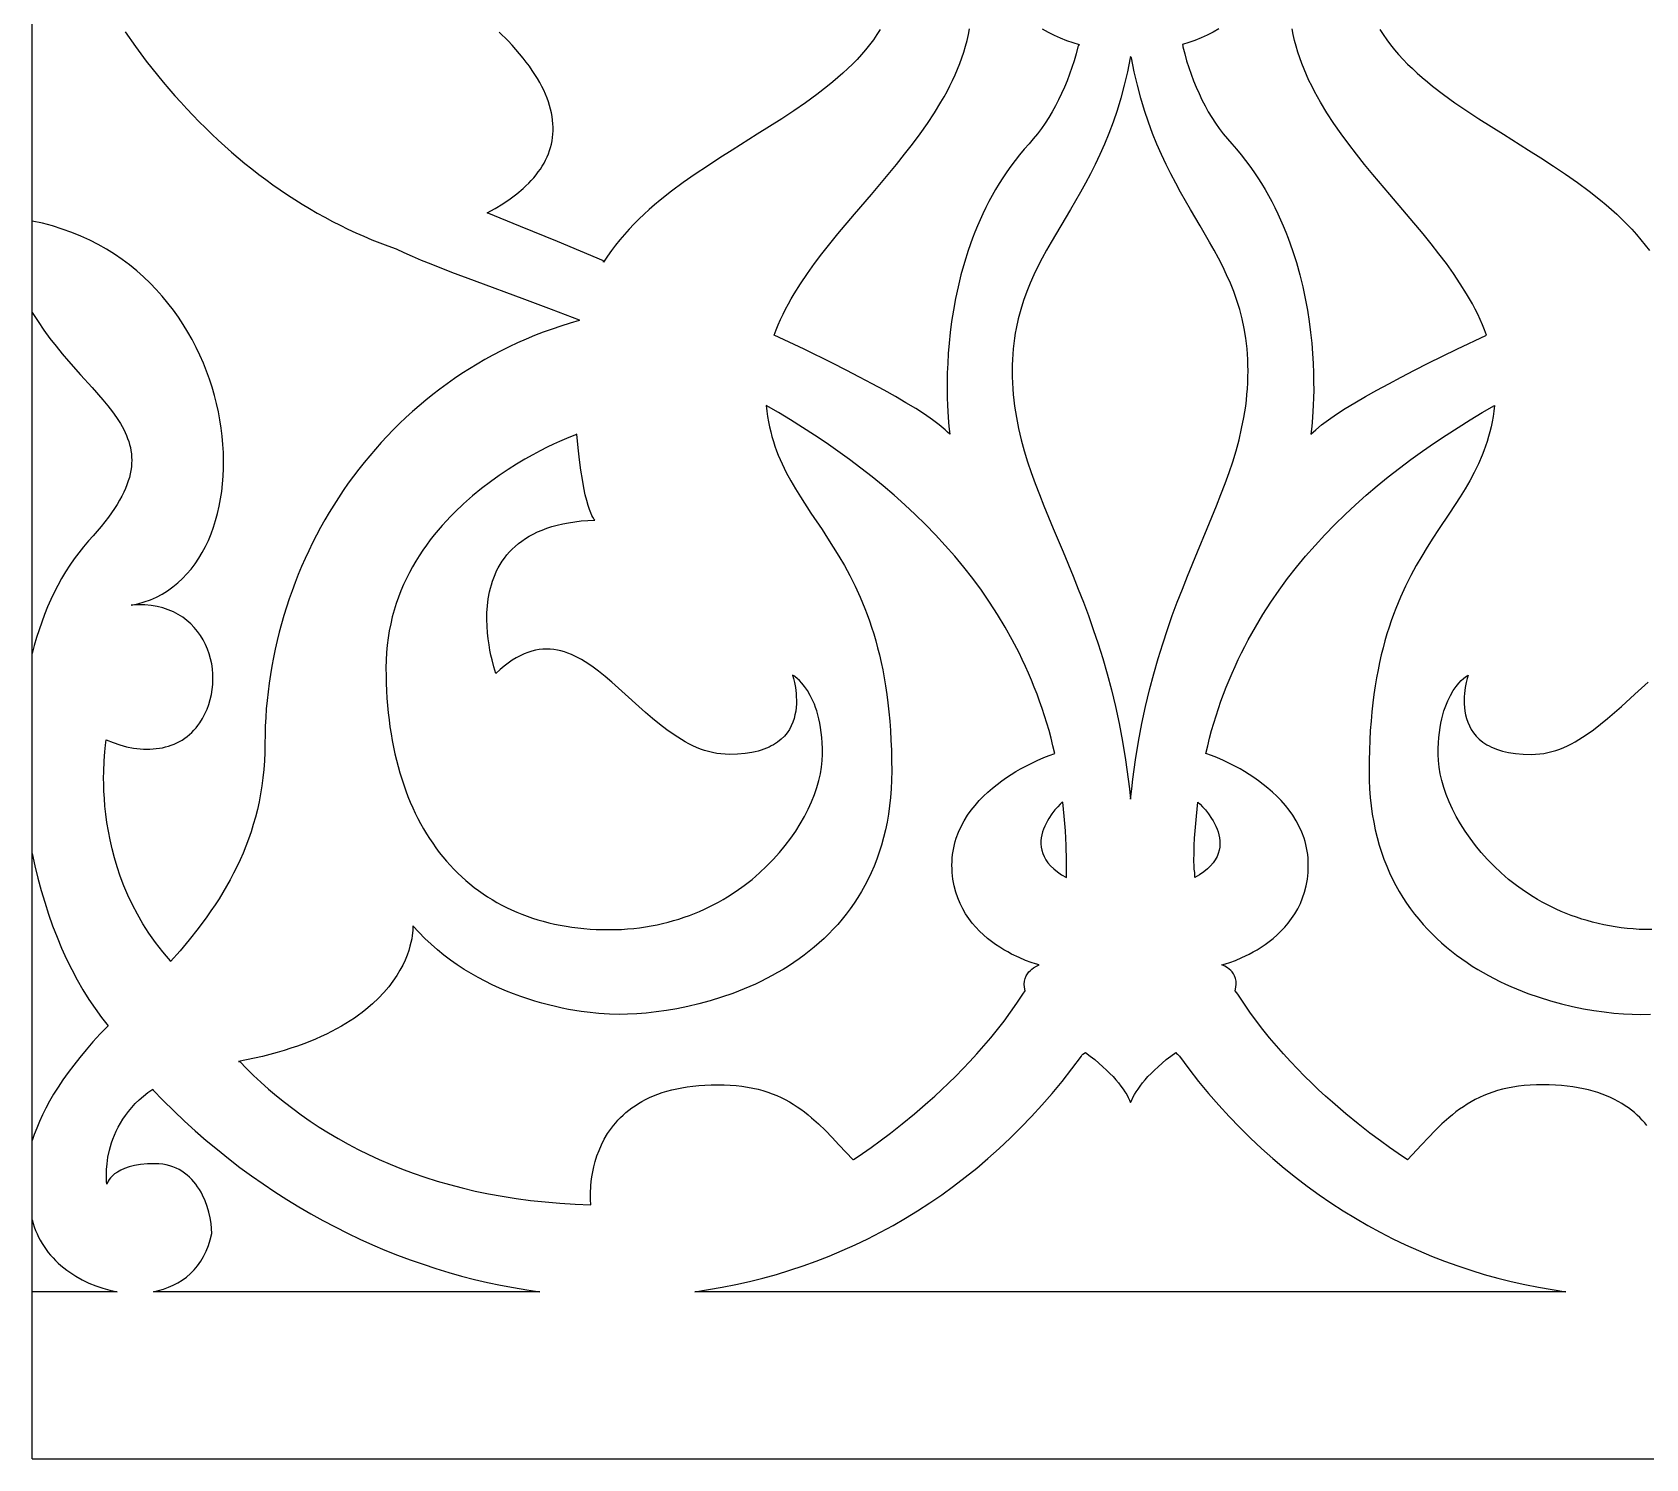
# Model space of a CAD drawing. Extents: x -54 to 62, y -44 to -4.
# Drawn here: x -54.48 to -27.95, y -44.19 to -20.75 of the extents above; entities that cross this region are included whole.
import ezdxf

# ---------------------------------------------------------------- set-up
doc = ezdxf.new("R2010")
doc.units = 0
doc.header["$MEASUREMENT"] = 0
doc.layers.get('0').update_dxf_attribs({"linetype": 'CONTINUOUS'})
doc.layers.add('LAYER_1', color=18, linetype='CONTINUOUS')

msp = doc.modelspace()

# ---------------------------------------------------------------- linework, layer by layer
msp.add_line((-54.476, -44.19), (-54.476, -4.203))
at = {"layer": 'LAYER_1'}
for points in [[(-52.95, -20.739), (-52.779, -20.981), (-52.602, -21.218), (-52.511, -21.334), (-52.419, -21.449), (-52.326, -21.563), (-52.23, -21.676), (-52.134, -21.787), (-52.036, -21.896), (-51.936, -22.004), (-51.835, -22.11), (-51.733, -22.215), (-51.629, -22.318), (-51.524, -22.42), (-51.418, -22.52), (-51.31, -22.618), (-51.201, -22.714), (-51.09, -22.808), (-50.979, -22.901), (-50.866, -22.991), (-50.751, -23.08), (-50.636, -23.167), (-50.519, -23.252), (-50.401, -23.334), (-50.282, -23.415), (-50.161, -23.494), (-50.04, -23.57), (-49.917, -23.644), (-49.793, -23.716), (-49.668, -23.786), (-49.542, -23.853), (-49.415, -23.918), (-49.286, -23.98), (-49.157, -24.041), (-49.026, -24.098), (-48.895, -24.154), (-48.762, -24.206), (-48.628, -24.256), (-48.494, -24.304), (-48.367, -24.364), (-48.229, -24.425), (-48.081, -24.488), (-47.924, -24.552), (-47.583, -24.686), (-47.21, -24.827), (-46.386, -25.132), (-45.943, -25.297), (-45.484, -25.471), (-45.484, -25.482), (-45.635, -25.526), (-45.784, -25.573), (-45.931, -25.623), (-46.076, -25.676), (-46.218, -25.731), (-46.359, -25.79), (-46.498, -25.851), (-46.635, -25.915), (-46.77, -25.982), (-46.903, -26.052), (-47.034, -26.124), (-47.163, -26.199), (-47.289, -26.276), (-47.414, -26.356), (-47.536, -26.438), (-47.656, -26.522), (-47.775, -26.609), (-47.891, -26.698), (-48.005, -26.789), (-48.116, -26.883), (-48.226, -26.978), (-48.333, -27.076), (-48.438, -27.176), (-48.541, -27.278), (-48.641, -27.381), (-48.74, -27.487), (-48.836, -27.595), (-48.929, -27.704), (-49.021, -27.815), (-49.11, -27.928), (-49.196, -28.042), (-49.281, -28.158), (-49.363, -28.276), (-49.442, -28.395), (-49.519, -28.515), (-49.594, -28.637), (-49.667, -28.761), (-49.737, -28.885), (-49.804, -29.011), (-49.869, -29.138), (-49.932, -29.267), (-49.992, -29.396), (-50.049, -29.527), (-50.104, -29.658), (-50.156, -29.791), (-50.206, -29.925), (-50.254, -30.059), (-50.298, -30.194), (-50.34, -30.331), (-50.38, -30.467), (-50.417, -30.605), (-50.451, -30.743), (-50.483, -30.882), (-50.512, -31.022), (-50.538, -31.162), (-50.561, -31.302), (-50.582, -31.443), (-50.6, -31.584), (-50.616, -31.726), (-50.628, -31.867), (-50.638, -32.009), (-50.645, -32.152), (-50.649, -32.294), (-50.651, -32.436), (-50.653, -32.581), (-50.659, -32.722), (-50.669, -32.861), (-50.683, -32.997), (-50.701, -33.131), (-50.722, -33.263), (-50.747, -33.392), (-50.775, -33.519), (-50.807, -33.644), (-50.842, -33.766), (-50.88, -33.887), (-50.921, -34.005), (-50.965, -34.121), (-51.011, -34.236), (-51.06, -34.348), (-51.112, -34.459), (-51.167, -34.567), (-51.223, -34.674), (-51.282, -34.78), (-51.343, -34.883), (-51.406, -34.985), (-51.471, -35.086), (-51.538, -35.185), (-51.606, -35.282), (-51.748, -35.473), (-51.895, -35.659), (-52.047, -35.84), (-52.202, -36.017), (-52.202, -36.006), (-52.268, -35.932), (-52.331, -35.857), (-52.392, -35.781), (-52.45, -35.705), (-52.505, -35.629), (-52.558, -35.552), (-52.609, -35.474), (-52.658, -35.397), (-52.748, -35.241), (-52.83, -35.085), (-52.904, -34.928), (-52.97, -34.772), (-53.029, -34.617), (-53.08, -34.464), (-53.126, -34.312), (-53.164, -34.163), (-53.198, -34.016), (-53.225, -33.873), (-53.248, -33.733), (-53.266, -33.597), (-53.281, -33.467), (-53.291, -33.341), (-53.298, -33.22), (-53.301, -33.106), (-53.303, -32.998), (-53.302, -32.898), (-53.295, -32.719), (-53.284, -32.573), (-53.272, -32.464), (-53.259, -32.373), (-53.148, -32.419), (-53.037, -32.457), (-52.925, -32.487), (-52.814, -32.509), (-52.759, -32.516), (-52.704, -32.522), (-52.65, -32.526), (-52.596, -32.527), (-52.543, -32.527), (-52.49, -32.524), (-52.438, -32.519), (-52.387, -32.512), (-52.336, -32.503), (-52.287, -32.492), (-52.238, -32.478), (-52.19, -32.462), (-52.144, -32.444), (-52.098, -32.424), (-52.054, -32.401), (-52.011, -32.377), (-51.97, -32.349), (-51.929, -32.32), (-51.891, -32.288), (-51.854, -32.254), (-51.818, -32.218), (-51.784, -32.179), (-51.752, -32.138), (-51.722, -32.094), (-51.677, -32.023), (-51.637, -31.949), (-51.602, -31.872), (-51.573, -31.793), (-51.549, -31.712), (-51.53, -31.63), (-51.516, -31.547), (-51.508, -31.463), (-51.505, -31.378), (-51.507, -31.294), (-51.514, -31.21), (-51.526, -31.127), (-51.544, -31.044), (-51.567, -30.963), (-51.595, -30.884), (-51.628, -30.807), (-51.666, -30.733), (-51.709, -30.661), (-51.758, -30.593), (-51.812, -30.528), (-51.87, -30.468), (-51.934, -30.411), (-52.003, -30.359), (-52.077, -30.312), (-52.156, -30.271), (-52.24, -30.235), (-52.33, -30.205), (-52.424, -30.182), (-52.523, -30.166), (-52.627, -30.157), (-52.737, -30.155), (-52.851, -30.161), (-52.741, -30.138), (-52.635, -30.107), (-52.533, -30.071), (-52.435, -30.027), (-52.341, -29.978), (-52.251, -29.923), (-52.165, -29.862), (-52.083, -29.796), (-52.006, -29.725), (-51.933, -29.648), (-51.863, -29.567), (-51.798, -29.481), (-51.737, -29.391), (-51.681, -29.297), (-51.628, -29.198), (-51.58, -29.096), (-51.536, -28.99), (-51.496, -28.881), (-51.461, -28.769), (-51.429, -28.653), (-51.402, -28.535), (-51.38, -28.415), (-51.361, -28.292), (-51.347, -28.167), (-51.337, -28.04), (-51.332, -27.912), (-51.331, -27.782), (-51.334, -27.651), (-51.342, -27.518), (-51.354, -27.385), (-51.37, -27.251), (-51.391, -27.117), (-51.417, -26.983), (-51.447, -26.848), (-51.481, -26.714), (-51.52, -26.58), (-51.563, -26.447), (-51.611, -26.315), (-51.663, -26.183), (-51.72, -26.053), (-51.781, -25.924), (-51.847, -25.797), (-51.918, -25.672), (-51.993, -25.549), (-52.072, -25.429), (-52.156, -25.31), (-52.245, -25.195), (-52.339, -25.082), (-52.437, -24.973), (-52.54, -24.867), (-52.647, -24.764), (-52.759, -24.665), (-52.876, -24.57), (-52.998, -24.479), (-53.124, -24.393), (-53.255, -24.311), (-53.391, -24.234), (-53.532, -24.163), (-53.677, -24.096), (-53.827, -24.035), (-53.982, -23.979), (-54.142, -23.929), (-54.306, -23.885), (-54.476, -23.848), (-54.476, -17.566)], [(-37.871, -20.691), (-37.776, -20.745), (-37.677, -20.795), (-37.576, -20.839), (-37.473, -20.878), (-37.369, -20.913), (-37.265, -20.944), (-37.278, -20.96), (-37.284, -20.973), (-37.287, -20.985), (-37.317, -21.1), (-37.35, -21.214), (-37.385, -21.326), (-37.423, -21.436), (-37.464, -21.544), (-37.508, -21.65), (-37.554, -21.754), (-37.603, -21.856), (-37.655, -21.955), (-37.709, -22.052), (-37.766, -22.147), (-37.825, -22.239), (-37.887, -22.328), (-37.952, -22.414), (-38.019, -22.497), (-38.089, -22.577), (-38.168, -22.667), (-38.244, -22.759), (-38.317, -22.851), (-38.387, -22.945), (-38.454, -23.04), (-38.518, -23.136), (-38.58, -23.233), (-38.638, -23.33), (-38.695, -23.429), (-38.748, -23.527), (-38.799, -23.627), (-38.848, -23.727), (-38.894, -23.827), (-38.937, -23.927), (-38.979, -24.028), (-39.018, -24.129), (-39.09, -24.33), (-39.153, -24.53), (-39.209, -24.73), (-39.257, -24.927), (-39.298, -25.121), (-39.333, -25.312), (-39.362, -25.498), (-39.386, -25.68), (-39.404, -25.856), (-39.418, -26.026), (-39.427, -26.189), (-39.434, -26.344), (-39.436, -26.491), (-39.437, -26.629), (-39.435, -26.756), (-39.431, -26.874), (-39.42, -27.074), (-39.407, -27.224), (-39.393, -27.351), (-39.429, -27.315), (-39.469, -27.277), (-39.565, -27.198), (-39.678, -27.114), (-39.808, -27.024), (-39.953, -26.931), (-40.113, -26.833), (-40.286, -26.732), (-40.472, -26.628), (-40.669, -26.521), (-40.877, -26.411), (-41.093, -26.3), (-41.318, -26.186), (-41.788, -25.956), (-42.278, -25.724), (-42.246, -25.637), (-42.211, -25.551), (-42.174, -25.465), (-42.134, -25.38), (-42.091, -25.295), (-42.046, -25.211), (-41.999, -25.127), (-41.95, -25.043), (-41.846, -24.877), (-41.734, -24.712), (-41.616, -24.548), (-41.493, -24.385), (-41.364, -24.222), (-41.232, -24.06), (-40.959, -23.735), (-40.681, -23.41), (-40.404, -23.083), (-40.268, -22.917), (-40.134, -22.751), (-40.004, -22.583), (-39.879, -22.414), (-39.759, -22.242), (-39.644, -22.069), (-39.537, -21.894), (-39.487, -21.805), (-39.438, -21.716), (-39.391, -21.626), (-39.347, -21.535), (-39.305, -21.444), (-39.266, -21.352), (-39.229, -21.259), (-39.194, -21.166), (-39.163, -21.071), (-39.134, -20.976), (-39.109, -20.88), (-39.086, -20.783), (-39.067, -20.686)], [(-34.968, -20.691), (-35.062, -20.745), (-35.16, -20.795), (-35.26, -20.839), (-35.362, -20.878), (-35.465, -20.913), (-35.568, -20.944), (-35.561, -20.973), (-35.56, -20.985), (-35.53, -21.1), (-35.498, -21.214), (-35.463, -21.326), (-35.425, -21.436), (-35.384, -21.544), (-35.341, -21.65), (-35.295, -21.754), (-35.247, -21.856), (-35.196, -21.955), (-35.142, -22.052), (-35.085, -22.147), (-35.025, -22.239), (-34.963, -22.328), (-34.898, -22.414), (-34.829, -22.497), (-34.758, -22.577), (-34.679, -22.667), (-34.603, -22.759), (-34.531, -22.851), (-34.461, -22.945), (-34.393, -23.04), (-34.329, -23.136), (-34.268, -23.233), (-34.209, -23.33), (-34.153, -23.429), (-34.099, -23.527), (-34.048, -23.627), (-34, -23.727), (-33.954, -23.827), (-33.91, -23.927), (-33.869, -24.028), (-33.829, -24.129), (-33.758, -24.33), (-33.694, -24.53), (-33.639, -24.73), (-33.59, -24.927), (-33.549, -25.121), (-33.514, -25.312), (-33.485, -25.498), (-33.462, -25.68), (-33.443, -25.856), (-33.429, -26.026), (-33.42, -26.189), (-33.414, -26.344), (-33.411, -26.491), (-33.41, -26.629), (-33.413, -26.756), (-33.416, -26.874), (-33.427, -27.074), (-33.44, -27.224), (-33.454, -27.351), (-33.418, -27.315), (-33.376, -27.277), (-33.28, -27.198), (-33.166, -27.114), (-33.036, -27.024), (-32.891, -26.931), (-32.731, -26.833), (-32.558, -26.732), (-32.372, -26.628), (-32.176, -26.521), (-31.969, -26.411), (-31.752, -26.3), (-31.528, -26.186), (-31.059, -25.956), (-30.569, -25.724), (-30.601, -25.637), (-30.636, -25.551), (-30.673, -25.465), (-30.713, -25.38), (-30.756, -25.295), (-30.801, -25.211), (-30.848, -25.127), (-30.897, -25.043), (-31.001, -24.877), (-31.112, -24.712), (-31.229, -24.548), (-31.352, -24.385), (-31.48, -24.222), (-31.612, -24.06), (-31.883, -23.735), (-32.16, -23.41), (-32.436, -23.083), (-32.572, -22.917), (-32.704, -22.751), (-32.834, -22.583), (-32.958, -22.414), (-33.078, -22.242), (-33.191, -22.069), (-33.298, -21.894), (-33.349, -21.805), (-33.397, -21.716), (-33.443, -21.626), (-33.487, -21.535), (-33.529, -21.444), (-33.568, -21.352), (-33.605, -21.259), (-33.639, -21.166), (-33.671, -21.071), (-33.699, -20.976), (-33.724, -20.88), (-33.747, -20.783), (-33.766, -20.686)], [(-40.535, -20.698), (-40.59, -20.784), (-40.649, -20.869), (-40.711, -20.952), (-40.777, -21.033), (-40.845, -21.112), (-40.917, -21.19), (-40.991, -21.267), (-41.069, -21.342), (-41.148, -21.416), (-41.23, -21.488), (-41.315, -21.56), (-41.401, -21.63), (-41.58, -21.768), (-41.766, -21.903), (-41.958, -22.035), (-42.155, -22.165), (-42.559, -22.422), (-42.97, -22.68), (-43.175, -22.81), (-43.378, -22.943), (-43.579, -23.078), (-43.776, -23.216), (-43.968, -23.359), (-44.154, -23.506), (-44.244, -23.581), (-44.333, -23.658), (-44.419, -23.737), (-44.503, -23.817), (-44.585, -23.898), (-44.665, -23.981), (-44.742, -24.067), (-44.816, -24.154), (-44.888, -24.243), (-44.956, -24.334), (-45.022, -24.427), (-45.084, -24.522), (-45.084, -24.499), (-45.844, -24.183), (-46.452, -23.935), (-47, -23.715), (-46.865, -23.641), (-46.738, -23.564), (-46.62, -23.484), (-46.509, -23.401), (-46.408, -23.315), (-46.36, -23.271), (-46.315, -23.227), (-46.272, -23.181), (-46.231, -23.135), (-46.193, -23.089), (-46.157, -23.041), (-46.123, -22.993), (-46.092, -22.945), (-46.063, -22.895), (-46.037, -22.845), (-46.013, -22.794), (-45.991, -22.742), (-45.972, -22.69), (-45.956, -22.637), (-45.942, -22.584), (-45.931, -22.529), (-45.923, -22.474), (-45.917, -22.419), (-45.914, -22.363), (-45.914, -22.306), (-45.916, -22.248), (-45.922, -22.19), (-45.93, -22.131), (-45.941, -22.071), (-45.954, -22.011), (-45.971, -21.95), (-45.991, -21.888), (-46.013, -21.826), (-46.039, -21.763), (-46.067, -21.699), (-46.099, -21.635), (-46.134, -21.57), (-46.171, -21.505), (-46.212, -21.439), (-46.256, -21.372), (-46.304, -21.304), (-46.354, -21.236), (-46.408, -21.168), (-46.465, -21.098), (-46.525, -21.028), (-46.588, -20.958), (-46.655, -20.886), (-46.799, -20.742)], [(-32.325, -20.698), (-32.269, -20.784), (-32.21, -20.869), (-32.147, -20.952), (-32.082, -21.033), (-32.013, -21.112), (-31.941, -21.19), (-31.866, -21.267), (-31.788, -21.342), (-31.708, -21.416), (-31.626, -21.488), (-31.541, -21.56), (-31.454, -21.63), (-31.274, -21.768), (-31.087, -21.903), (-30.894, -22.035), (-30.696, -22.165), (-30.291, -22.422), (-29.879, -22.68), (-29.673, -22.81), (-29.469, -22.943), (-29.268, -23.078), (-29.071, -23.216), (-28.879, -23.359), (-28.692, -23.506), (-28.602, -23.581), (-28.513, -23.658), (-28.427, -23.737), (-28.343, -23.817), (-28.261, -23.898), (-28.181, -23.981), (-28.104, -24.067), (-28.03, -24.154), (-27.959, -24.243), (-27.891, -24.334)], [(-27.931, -38.711), (-27.968, -38.667), (-28.007, -38.624), (-28.048, -38.582), (-28.091, -38.541), (-28.137, -38.501), (-28.185, -38.461), (-28.235, -38.423), (-28.289, -38.387), (-28.344, -38.351), (-28.403, -38.317), (-28.464, -38.285), (-28.528, -38.254), (-28.595, -38.225), (-28.665, -38.198), (-28.738, -38.173), (-28.813, -38.149), (-28.892, -38.128), (-28.974, -38.109), (-29.06, -38.092), (-29.149, -38.077), (-29.241, -38.065), (-29.336, -38.056), (-29.435, -38.049), (-29.537, -38.045), (-29.644, -38.043), (-29.749, -38.045), (-29.851, -38.049), (-29.949, -38.057), (-30.044, -38.068), (-30.134, -38.082), (-30.222, -38.098), (-30.306, -38.118), (-30.387, -38.14), (-30.466, -38.164), (-30.542, -38.192), (-30.615, -38.221), (-30.686, -38.253), (-30.754, -38.288), (-30.821, -38.324), (-30.886, -38.363), (-30.949, -38.404), (-31.01, -38.447), (-31.071, -38.491), (-31.13, -38.538), (-31.188, -38.586), (-31.301, -38.688), (-31.413, -38.796), (-31.524, -38.909), (-31.636, -39.028), (-31.866, -39.277), (-31.873, -39.272), (-31.951, -39.221), (-32.165, -39.074), (-32.313, -38.967), (-32.485, -38.838), (-32.676, -38.688), (-32.882, -38.519), (-33.101, -38.331), (-33.213, -38.23), (-33.328, -38.124), (-33.443, -38.015), (-33.559, -37.901), (-33.675, -37.783), (-33.791, -37.661), (-33.907, -37.535), (-34.021, -37.406), (-34.134, -37.272), (-34.244, -37.136), (-34.352, -36.996), (-34.457, -36.852), (-34.559, -36.705), (-34.657, -36.555), (-34.701, -36.501), (-34.687, -36.442), (-34.683, -36.388), (-34.686, -36.339), (-34.695, -36.295), (-34.709, -36.255), (-34.728, -36.22), (-34.75, -36.19), (-34.774, -36.163), (-34.799, -36.141), (-34.825, -36.122), (-34.871, -36.094), (-34.919, -36.074), (-34.858, -36.056), (-34.788, -36.033), (-34.697, -35.999), (-34.589, -35.953), (-34.469, -35.895), (-34.406, -35.861), (-34.341, -35.824), (-34.275, -35.783), (-34.208, -35.738), (-34.142, -35.689), (-34.076, -35.637), (-34.011, -35.581), (-33.948, -35.52), (-33.886, -35.455), (-33.828, -35.386), (-33.772, -35.313), (-33.72, -35.235), (-33.672, -35.152), (-33.629, -35.065), (-33.591, -34.973), (-33.559, -34.876), (-33.533, -34.773), (-33.514, -34.666), (-33.507, -34.61), (-33.502, -34.553), (-33.499, -34.495), (-33.498, -34.435), (-33.499, -34.376), (-33.503, -34.318), (-33.508, -34.261), (-33.516, -34.206), (-33.526, -34.151), (-33.538, -34.097), (-33.552, -34.044), (-33.568, -33.993), (-33.604, -33.892), (-33.648, -33.796), (-33.697, -33.704), (-33.752, -33.615), (-33.811, -33.531), (-33.875, -33.451), (-33.943, -33.374), (-34.013, -33.301), (-34.086, -33.232), (-34.161, -33.167), (-34.238, -33.106), (-34.315, -33.048), (-34.392, -32.994), (-34.469, -32.943), (-34.545, -32.897), (-34.62, -32.853), (-34.762, -32.777), (-34.891, -32.715), (-35.002, -32.667), (-35.09, -32.631), (-35.181, -32.6), (-35.152, -32.473), (-35.12, -32.348), (-35.087, -32.223), (-35.052, -32.101), (-35.015, -31.979), (-34.975, -31.859), (-34.934, -31.741), (-34.892, -31.623), (-34.847, -31.507), (-34.801, -31.392), (-34.752, -31.279), (-34.703, -31.167), (-34.651, -31.056), (-34.598, -30.946), (-34.543, -30.838), (-34.486, -30.73), (-34.368, -30.52), (-34.245, -30.314), (-34.115, -30.113), (-33.979, -29.917), (-33.839, -29.725), (-33.693, -29.538), (-33.542, -29.356), (-33.386, -29.178), (-33.226, -29.005), (-33.061, -28.835), (-32.893, -28.67), (-32.721, -28.51), (-32.545, -28.353), (-32.365, -28.2), (-32.183, -28.052), (-31.998, -27.907), (-31.81, -27.766), (-31.619, -27.629), (-31.426, -27.495), (-31.232, -27.365), (-31.035, -27.239), (-30.837, -27.116), (-30.638, -26.997), (-30.438, -26.88), (-30.448, -26.971), (-30.461, -27.059), (-30.476, -27.145), (-30.493, -27.229), (-30.513, -27.311), (-30.534, -27.391), (-30.558, -27.47), (-30.583, -27.547), (-30.61, -27.622), (-30.639, -27.696), (-30.701, -27.839), (-30.769, -27.979), (-30.843, -28.116), (-30.921, -28.25), (-31.003, -28.383), (-31.177, -28.648), (-31.358, -28.92), (-31.45, -29.06), (-31.543, -29.205), (-31.634, -29.355), (-31.725, -29.511), (-31.813, -29.675), (-31.899, -29.847), (-31.982, -30.027), (-32.061, -30.218), (-32.099, -30.317), (-32.136, -30.42), (-32.171, -30.525), (-32.205, -30.634), (-32.238, -30.745), (-32.269, -30.86), (-32.298, -30.979), (-32.326, -31.101), (-32.352, -31.226), (-32.377, -31.356), (-32.399, -31.489), (-32.419, -31.627), (-32.437, -31.768), (-32.453, -31.914), (-32.467, -32.065), (-32.479, -32.219), (-32.488, -32.379), (-32.494, -32.543), (-32.498, -32.712), (-32.5, -32.886), (-32.497, -33.035), (-32.491, -33.181), (-32.48, -33.323), (-32.465, -33.461), (-32.446, -33.596), (-32.423, -33.728), (-32.397, -33.856), (-32.366, -33.981), (-32.332, -34.103), (-32.295, -34.222), (-32.254, -34.337), (-32.21, -34.449), (-32.163, -34.559), (-32.112, -34.665), (-32.059, -34.768), (-32.003, -34.868), (-31.944, -34.965), (-31.882, -35.059), (-31.818, -35.15), (-31.751, -35.239), (-31.683, -35.324), (-31.611, -35.407), (-31.538, -35.487), (-31.463, -35.565), (-31.386, -35.64), (-31.307, -35.712), (-31.226, -35.782), (-31.144, -35.849), (-31.061, -35.913), (-30.976, -35.975), (-30.889, -36.035), (-30.802, -36.092), (-30.714, -36.147), (-30.624, -36.2), (-30.534, -36.25), (-30.443, -36.298), (-30.351, -36.344), (-30.259, -36.388), (-30.167, -36.429), (-30.074, -36.469), (-29.888, -36.541), (-29.702, -36.606), (-29.517, -36.664), (-29.334, -36.714), (-29.153, -36.757), (-28.976, -36.793), (-28.803, -36.823), (-28.635, -36.847), (-28.474, -36.865), (-28.319, -36.877), (-28.172, -36.885), (-28.033, -36.887), (-27.873, -36.883)], [(-27.851, -35.494), (-27.955, -35.493), (-28.057, -35.489), (-28.158, -35.482), (-28.258, -35.473), (-28.356, -35.462), (-28.453, -35.448), (-28.548, -35.432), (-28.642, -35.414), (-28.735, -35.393), (-28.826, -35.371), (-28.915, -35.346), (-29.003, -35.319), (-29.09, -35.291), (-29.175, -35.26), (-29.258, -35.228), (-29.34, -35.194), (-29.421, -35.158), (-29.5, -35.12), (-29.578, -35.081), (-29.654, -35.04), (-29.728, -34.998), (-29.801, -34.955), (-29.942, -34.864), (-30.077, -34.767), (-30.206, -34.667), (-30.328, -34.562), (-30.443, -34.453), (-30.552, -34.342), (-30.655, -34.228), (-30.751, -34.111), (-30.84, -33.993), (-30.922, -33.874), (-30.998, -33.754), (-31.066, -33.634), (-31.128, -33.513), (-31.183, -33.394), (-31.23, -33.275), (-31.271, -33.158), (-31.304, -33.043), (-31.33, -32.931), (-31.348, -32.822), (-31.36, -32.716), (-31.363, -32.614), (-31.362, -32.517), (-31.358, -32.424), (-31.351, -32.336), (-31.342, -32.253), (-31.331, -32.174), (-31.318, -32.099), (-31.303, -32.029), (-31.286, -31.962), (-31.268, -31.9), (-31.248, -31.841), (-31.228, -31.786), (-31.206, -31.735), (-31.162, -31.643), (-31.116, -31.565), (-31.069, -31.498), (-31.025, -31.444), (-30.983, -31.4), (-30.945, -31.366), (-30.913, -31.341), (-30.889, -31.324), (-30.868, -31.312), (-30.885, -31.368), (-30.901, -31.432), (-30.917, -31.515), (-30.93, -31.614), (-30.934, -31.667), (-30.936, -31.724), (-30.935, -31.782), (-30.932, -31.841), (-30.924, -31.902), (-30.913, -31.963), (-30.898, -32.024), (-30.877, -32.084), (-30.851, -32.144), (-30.82, -32.202), (-30.782, -32.258), (-30.738, -32.312), (-30.687, -32.363), (-30.628, -32.41), (-30.561, -32.454), (-30.525, -32.474), (-30.486, -32.494), (-30.445, -32.512), (-30.402, -32.528), (-30.356, -32.544), (-30.308, -32.558), (-30.258, -32.571), (-30.205, -32.582), (-30.092, -32.599), (-29.968, -32.61), (-29.833, -32.614), (-29.763, -32.612), (-29.694, -32.606), (-29.626, -32.597), (-29.559, -32.584), (-29.492, -32.567), (-29.427, -32.548), (-29.362, -32.525), (-29.298, -32.499), (-29.235, -32.471), (-29.172, -32.44), (-29.11, -32.407), (-29.049, -32.371), (-28.928, -32.294), (-28.809, -32.21), (-28.692, -32.119), (-28.577, -32.024), (-28.463, -31.925), (-28.351, -31.824), (-28.129, -31.621), (-27.909, -31.424)], [(-54.476, -44.19), (61.976, -44.19)]]:
    msp.add_lwpolyline(points, dxfattribs=at)
for points in [[(-36.42, -21.145), (-36.427, -21.163), (-36.473, -21.395), (-36.525, -21.617), (-36.581, -21.828), (-36.642, -22.03), (-36.708, -22.222), (-36.777, -22.407), (-36.849, -22.583), (-36.924, -22.753), (-37.001, -22.916), (-37.08, -23.073), (-37.161, -23.225), (-37.242, -23.372), (-37.406, -23.656), (-37.569, -23.928), (-37.725, -24.195), (-37.801, -24.327), (-37.873, -24.46), (-37.943, -24.594), (-38.008, -24.729), (-38.07, -24.867), (-38.127, -25.008), (-38.179, -25.152), (-38.226, -25.3), (-38.267, -25.453), (-38.301, -25.611), (-38.316, -25.692), (-38.328, -25.775), (-38.34, -25.859), (-38.349, -25.946), (-38.356, -26.034), (-38.361, -26.123), (-38.364, -26.215), (-38.365, -26.309), (-38.364, -26.408), (-38.361, -26.506), (-38.355, -26.603), (-38.348, -26.699), (-38.338, -26.794), (-38.326, -26.888), (-38.297, -27.075), (-38.26, -27.259), (-38.217, -27.441), (-38.168, -27.622), (-38.113, -27.803), (-38.052, -27.983), (-37.988, -28.163), (-37.919, -28.344), (-37.846, -28.527), (-37.692, -28.9), (-37.529, -29.285), (-37.363, -29.687), (-37.279, -29.896), (-37.196, -30.11), (-37.113, -30.331), (-37.033, -30.559), (-36.954, -30.795), (-36.878, -31.039), (-36.805, -31.291), (-36.735, -31.553), (-36.669, -31.825), (-36.608, -32.106), (-36.552, -32.399), (-36.502, -32.703), (-36.458, -33.019), (-36.438, -33.182), (-36.42, -33.348), (-36.402, -33.182), (-36.383, -33.019), (-36.339, -32.703), (-36.29, -32.399), (-36.235, -32.106), (-36.174, -31.825), (-36.109, -31.553), (-36.04, -31.291), (-35.968, -31.039), (-35.892, -30.795), (-35.814, -30.559), (-35.734, -30.331), (-35.652, -30.11), (-35.569, -29.896), (-35.486, -29.687), (-35.321, -29.285), (-35.159, -28.9), (-35.006, -28.527), (-34.934, -28.344), (-34.865, -28.163), (-34.8, -27.983), (-34.74, -27.803), (-34.686, -27.622), (-34.637, -27.441), (-34.594, -27.259), (-34.557, -27.075), (-34.528, -26.888), (-34.516, -26.794), (-34.507, -26.699), (-34.499, -26.603), (-34.493, -26.506), (-34.49, -26.408), (-34.489, -26.309), (-34.49, -26.215), (-34.493, -26.123), (-34.498, -26.034), (-34.505, -25.946), (-34.514, -25.859), (-34.525, -25.775), (-34.552, -25.611), (-34.586, -25.453), (-34.626, -25.3), (-34.672, -25.152), (-34.724, -25.008), (-34.78, -24.867), (-34.841, -24.729), (-34.906, -24.594), (-34.974, -24.46), (-35.046, -24.327), (-35.12, -24.195), (-35.275, -23.928), (-35.435, -23.656), (-35.597, -23.372), (-35.678, -23.225), (-35.757, -23.073), (-35.836, -22.916), (-35.912, -22.753), (-35.987, -22.583), (-36.058, -22.407), (-36.126, -22.222), (-36.191, -22.03), (-36.252, -21.828), (-36.308, -21.617), (-36.359, -21.395), (-36.405, -21.163)], [(-54.476, -30.957), (-54.476, -25.349), (-54.381, -25.498), (-54.284, -25.64), (-54.185, -25.776), (-54.084, -25.906), (-53.983, -26.03), (-53.882, -26.149), (-53.683, -26.374), (-53.492, -26.586), (-53.316, -26.787), (-53.235, -26.885), (-53.159, -26.983), (-53.09, -27.079), (-53.028, -27.175), (-52.973, -27.272), (-52.949, -27.321), (-52.927, -27.37), (-52.908, -27.419), (-52.89, -27.469), (-52.875, -27.519), (-52.863, -27.57), (-52.853, -27.621), (-52.846, -27.673), (-52.842, -27.726), (-52.841, -27.78), (-52.842, -27.834), (-52.847, -27.889), (-52.855, -27.945), (-52.866, -28.003), (-52.88, -28.061), (-52.898, -28.12), (-52.919, -28.181), (-52.944, -28.243), (-52.972, -28.306), (-53.004, -28.371), (-53.04, -28.437), (-53.08, -28.504), (-53.124, -28.573), (-53.172, -28.644), (-53.224, -28.716), (-53.281, -28.791), (-53.341, -28.866), (-53.407, -28.944), (-53.476, -29.024), (-53.55, -29.106), (-53.633, -29.201), (-53.711, -29.299), (-53.787, -29.4), (-53.859, -29.505), (-53.928, -29.612), (-53.994, -29.723), (-54.057, -29.836), (-54.116, -29.951), (-54.172, -30.069), (-54.225, -30.19), (-54.275, -30.313), (-54.321, -30.438), (-54.365, -30.565), (-54.405, -30.694), (-54.442, -30.825)], [(-38.154, -36.501), (-38.165, -36.442), (-38.167, -36.388), (-38.162, -36.339), (-38.152, -36.295), (-38.136, -36.255), (-38.116, -36.22), (-38.093, -36.19), (-38.068, -36.163), (-38.042, -36.141), (-38.016, -36.122), (-37.969, -36.094), (-37.921, -36.074), (-37.983, -36.056), (-38.053, -36.033), (-38.145, -35.999), (-38.254, -35.953), (-38.375, -35.895), (-38.439, -35.861), (-38.505, -35.824), (-38.571, -35.783), (-38.639, -35.738), (-38.706, -35.689), (-38.773, -35.637), (-38.838, -35.581), (-38.902, -35.52), (-38.964, -35.455), (-39.023, -35.386), (-39.08, -35.313), (-39.132, -35.235), (-39.18, -35.152), (-39.224, -35.065), (-39.262, -34.973), (-39.295, -34.876), (-39.321, -34.773), (-39.34, -34.666), (-39.347, -34.61), (-39.352, -34.553), (-39.355, -34.495), (-39.356, -34.435), (-39.355, -34.376), (-39.352, -34.318), (-39.346, -34.261), (-39.338, -34.206), (-39.328, -34.151), (-39.316, -34.097), (-39.302, -34.044), (-39.286, -33.993), (-39.249, -33.892), (-39.206, -33.796), (-39.156, -33.704), (-39.101, -33.615), (-39.042, -33.531), (-38.977, -33.451), (-38.91, -33.374), (-38.839, -33.301), (-38.765, -33.232), (-38.69, -33.167), (-38.613, -33.106), (-38.536, -33.048), (-38.458, -32.994), (-38.381, -32.943), (-38.304, -32.897), (-38.23, -32.853), (-38.087, -32.777), (-37.958, -32.715), (-37.846, -32.667), (-37.757, -32.631), (-37.666, -32.6), (-37.696, -32.473), (-37.727, -32.348), (-37.761, -32.223), (-37.797, -32.101), (-37.834, -31.979), (-37.874, -31.859), (-37.915, -31.741), (-37.958, -31.623), (-38.003, -31.507), (-38.049, -31.392), (-38.098, -31.279), (-38.148, -31.167), (-38.2, -31.056), (-38.253, -30.946), (-38.365, -30.73), (-38.483, -30.52), (-38.607, -30.314), (-38.737, -30.113), (-38.873, -29.917), (-39.014, -29.725), (-39.16, -29.538), (-39.311, -29.356), (-39.467, -29.178), (-39.627, -29.005), (-39.791, -28.835), (-39.959, -28.67), (-40.132, -28.51), (-40.307, -28.353), (-40.486, -28.2), (-40.669, -28.052), (-40.854, -27.907), (-41.041, -27.766), (-41.231, -27.629), (-41.424, -27.495), (-41.618, -27.365), (-41.814, -27.239), (-42.011, -27.116), (-42.21, -26.997), (-42.41, -26.88), (-42.399, -26.971), (-42.387, -27.059), (-42.372, -27.145), (-42.355, -27.229), (-42.336, -27.311), (-42.315, -27.391), (-42.292, -27.47), (-42.266, -27.547), (-42.24, -27.622), (-42.211, -27.696), (-42.149, -27.839), (-42.081, -27.979), (-42.007, -28.116), (-41.929, -28.25), (-41.847, -28.383), (-41.674, -28.648), (-41.492, -28.92), (-41.4, -29.06), (-41.307, -29.205), (-41.216, -29.355), (-41.125, -29.511), (-41.036, -29.675), (-40.95, -29.847), (-40.867, -30.027), (-40.788, -30.218), (-40.749, -30.317), (-40.713, -30.42), (-40.677, -30.525), (-40.643, -30.634), (-40.61, -30.745), (-40.579, -30.86), (-40.549, -30.979), (-40.521, -31.101), (-40.495, -31.226), (-40.471, -31.356), (-40.449, -31.489), (-40.428, -31.627), (-40.41, -31.768), (-40.394, -31.914), (-40.38, -32.065), (-40.368, -32.219), (-40.359, -32.379), (-40.353, -32.543), (-40.349, -32.712), (-40.347, -32.886), (-40.35, -33.035), (-40.356, -33.181), (-40.367, -33.323), (-40.382, -33.461), (-40.401, -33.596), (-40.424, -33.728), (-40.45, -33.856), (-40.48, -33.981), (-40.514, -34.103), (-40.552, -34.222), (-40.593, -34.337), (-40.637, -34.449), (-40.684, -34.559), (-40.734, -34.665), (-40.788, -34.768), (-40.844, -34.868), (-40.903, -34.965), (-40.964, -35.059), (-41.028, -35.15), (-41.095, -35.239), (-41.164, -35.324), (-41.235, -35.407), (-41.308, -35.487), (-41.383, -35.565), (-41.46, -35.64), (-41.539, -35.712), (-41.62, -35.782), (-41.702, -35.849), (-41.785, -35.913), (-41.871, -35.975), (-41.957, -36.035), (-42.044, -36.092), (-42.133, -36.147), (-42.222, -36.2), (-42.313, -36.25), (-42.404, -36.298), (-42.496, -36.344), (-42.588, -36.388), (-42.681, -36.429), (-42.774, -36.469), (-42.96, -36.541), (-43.147, -36.606), (-43.333, -36.664), (-43.517, -36.714), (-43.698, -36.757), (-43.877, -36.793), (-44.051, -36.823), (-44.22, -36.847), (-44.383, -36.865), (-44.539, -36.877), (-44.688, -36.885), (-44.829, -36.887), (-44.988, -36.883), (-45.163, -36.872), (-45.353, -36.852), (-45.452, -36.838), (-45.555, -36.822), (-45.66, -36.804), (-45.767, -36.782), (-45.876, -36.758), (-45.988, -36.732), (-46.101, -36.702), (-46.215, -36.669), (-46.33, -36.633), (-46.446, -36.593), (-46.563, -36.55), (-46.68, -36.504), (-46.797, -36.454), (-46.914, -36.401), (-47.031, -36.343), (-47.147, -36.282), (-47.262, -36.217), (-47.376, -36.147), (-47.488, -36.074), (-47.599, -35.996), (-47.708, -35.914), (-47.815, -35.827), (-47.92, -35.735), (-48.022, -35.639), (-48.121, -35.538), (-48.217, -35.432), (-48.219, -35.506), (-48.229, -35.591), (-48.238, -35.644), (-48.25, -35.703), (-48.267, -35.768), (-48.288, -35.839), (-48.315, -35.914), (-48.347, -35.993), (-48.386, -36.075), (-48.431, -36.161), (-48.484, -36.25), (-48.546, -36.341), (-48.615, -36.433), (-48.694, -36.526), (-48.783, -36.62), (-48.882, -36.714), (-48.993, -36.808), (-49.052, -36.855), (-49.114, -36.901), (-49.179, -36.947), (-49.248, -36.992), (-49.319, -37.037), (-49.394, -37.081), (-49.472, -37.125), (-49.554, -37.168), (-49.638, -37.21), (-49.727, -37.252), (-49.819, -37.292), (-49.914, -37.332), (-50.014, -37.37), (-50.117, -37.408), (-50.224, -37.444), (-50.335, -37.479), (-50.45, -37.513), (-50.569, -37.546), (-50.692, -37.577), (-50.82, -37.607), (-50.952, -37.635), (-51.088, -37.662), (-51.066, -37.661), (-50.953, -37.776), (-50.837, -37.89), (-50.716, -38.003), (-50.592, -38.113), (-50.463, -38.223), (-50.331, -38.33), (-50.194, -38.435), (-50.053, -38.539), (-49.908, -38.64), (-49.759, -38.739), (-49.605, -38.835), (-49.447, -38.929), (-49.285, -39.019), (-49.118, -39.107), (-48.947, -39.192), (-48.771, -39.273), (-48.59, -39.351), (-48.405, -39.426), (-48.215, -39.497), (-48.02, -39.564), (-47.82, -39.627), (-47.616, -39.685), (-47.407, -39.74), (-47.193, -39.79), (-46.973, -39.836), (-46.749, -39.877), (-46.52, -39.913), (-46.285, -39.944), (-46.046, -39.97), (-45.801, -39.991), (-45.55, -40.006), (-45.295, -40.016), (-45.3, -39.931), (-45.301, -39.833), (-45.294, -39.707), (-45.287, -39.635), (-45.277, -39.558), (-45.263, -39.477), (-45.245, -39.391), (-45.222, -39.303), (-45.193, -39.213), (-45.159, -39.122), (-45.119, -39.029), (-45.072, -38.937), (-45.018, -38.845), (-44.956, -38.755), (-44.922, -38.711), (-44.885, -38.667), (-44.847, -38.624), (-44.806, -38.582), (-44.763, -38.541), (-44.718, -38.501), (-44.67, -38.461), (-44.62, -38.423), (-44.567, -38.387), (-44.511, -38.351), (-44.453, -38.317), (-44.392, -38.285), (-44.328, -38.254), (-44.261, -38.225), (-44.191, -38.198), (-44.118, -38.173), (-44.043, -38.149), (-43.964, -38.128), (-43.881, -38.109), (-43.796, -38.092), (-43.707, -38.077), (-43.615, -38.065), (-43.519, -38.056), (-43.42, -38.049), (-43.317, -38.045), (-43.211, -38.043), (-43.104, -38.045), (-43.002, -38.049), (-42.903, -38.057), (-42.809, -38.068), (-42.718, -38.082), (-42.63, -38.098), (-42.545, -38.118), (-42.464, -38.14), (-42.385, -38.164), (-42.31, -38.192), (-42.236, -38.221), (-42.165, -38.253), (-42.097, -38.288), (-42.03, -38.324), (-41.965, -38.363), (-41.902, -38.404), (-41.84, -38.447), (-41.78, -38.491), (-41.721, -38.538), (-41.663, -38.586), (-41.549, -38.688), (-41.437, -38.796), (-41.326, -38.909), (-41.214, -39.028), (-40.981, -39.277), (-40.974, -39.272), (-40.897, -39.221), (-40.685, -39.074), (-40.537, -38.967), (-40.366, -38.838), (-40.176, -38.688), (-39.97, -38.519), (-39.752, -38.331), (-39.64, -38.23), (-39.526, -38.124), (-39.411, -38.015), (-39.295, -37.901), (-39.178, -37.783), (-39.062, -37.661), (-38.946, -37.535), (-38.832, -37.406), (-38.718, -37.272), (-38.607, -37.136), (-38.498, -36.996), (-38.392, -36.852), (-38.29, -36.705), (-38.191, -36.555)], [(-45.521, -27.352), (-45.556, -27.365), (-45.656, -27.404), (-45.811, -27.471), (-45.906, -27.515), (-46.011, -27.566), (-46.126, -27.624), (-46.249, -27.69), (-46.379, -27.763), (-46.514, -27.844), (-46.655, -27.933), (-46.798, -28.029), (-46.944, -28.133), (-47.091, -28.245), (-47.238, -28.365), (-47.384, -28.494), (-47.527, -28.63), (-47.598, -28.701), (-47.667, -28.775), (-47.736, -28.85), (-47.803, -28.928), (-47.869, -29.007), (-47.933, -29.089), (-47.995, -29.173), (-48.056, -29.259), (-48.114, -29.348), (-48.17, -29.438), (-48.224, -29.531), (-48.276, -29.626), (-48.325, -29.723), (-48.371, -29.822), (-48.415, -29.924), (-48.455, -30.028), (-48.492, -30.134), (-48.526, -30.242), (-48.557, -30.353), (-48.583, -30.466), (-48.607, -30.581), (-48.626, -30.699), (-48.641, -30.819), (-48.652, -30.941), (-48.659, -31.066), (-48.661, -31.193), (-48.66, -31.32), (-48.657, -31.445), (-48.652, -31.569), (-48.645, -31.691), (-48.635, -31.811), (-48.624, -31.929), (-48.611, -32.046), (-48.595, -32.161), (-48.578, -32.274), (-48.559, -32.385), (-48.538, -32.495), (-48.515, -32.603), (-48.49, -32.708), (-48.463, -32.813), (-48.434, -32.915), (-48.403, -33.015), (-48.37, -33.114), (-48.336, -33.211), (-48.3, -33.306), (-48.262, -33.399), (-48.222, -33.49), (-48.18, -33.579), (-48.137, -33.667), (-48.091, -33.752), (-48.044, -33.836), (-47.996, -33.918), (-47.945, -33.997), (-47.893, -34.075), (-47.839, -34.151), (-47.784, -34.225), (-47.726, -34.296), (-47.667, -34.366), (-47.607, -34.434), (-47.545, -34.5), (-47.481, -34.564), (-47.416, -34.626), (-47.349, -34.685), (-47.28, -34.743), (-47.21, -34.799), (-47.139, -34.852), (-47.066, -34.904), (-46.991, -34.953), (-46.915, -35.001), (-46.837, -35.046), (-46.758, -35.089), (-46.678, -35.13), (-46.596, -35.169), (-46.512, -35.206), (-46.428, -35.24), (-46.341, -35.273), (-46.254, -35.303), (-46.165, -35.331), (-46.075, -35.357), (-45.983, -35.38), (-45.89, -35.402), (-45.796, -35.421), (-45.7, -35.438), (-45.603, -35.453), (-45.505, -35.466), (-45.406, -35.476), (-45.305, -35.484), (-45.203, -35.49), (-45.1, -35.493), (-44.996, -35.494), (-44.892, -35.493), (-44.79, -35.489), (-44.689, -35.482), (-44.589, -35.473), (-44.491, -35.462), (-44.394, -35.448), (-44.299, -35.432), (-44.205, -35.414), (-44.113, -35.393), (-44.022, -35.371), (-43.932, -35.346), (-43.844, -35.319), (-43.758, -35.291), (-43.672, -35.26), (-43.589, -35.228), (-43.507, -35.194), (-43.426, -35.158), (-43.347, -35.12), (-43.27, -35.081), (-43.194, -35.04), (-43.119, -34.998), (-43.046, -34.955), (-42.905, -34.864), (-42.77, -34.767), (-42.642, -34.667), (-42.52, -34.562), (-42.404, -34.453), (-42.295, -34.342), (-42.192, -34.228), (-42.097, -34.111), (-42.007, -33.993), (-41.925, -33.874), (-41.85, -33.754), (-41.781, -33.634), (-41.719, -33.513), (-41.665, -33.394), (-41.617, -33.275), (-41.577, -33.158), (-41.544, -33.043), (-41.518, -32.931), (-41.499, -32.822), (-41.488, -32.716), (-41.484, -32.614), (-41.486, -32.517), (-41.49, -32.424), (-41.496, -32.336), (-41.505, -32.253), (-41.517, -32.174), (-41.53, -32.099), (-41.545, -32.029), (-41.562, -31.962), (-41.58, -31.9), (-41.599, -31.841), (-41.619, -31.786), (-41.641, -31.735), (-41.686, -31.643), (-41.732, -31.565), (-41.778, -31.498), (-41.823, -31.444), (-41.865, -31.4), (-41.902, -31.366), (-41.934, -31.341), (-41.958, -31.324), (-41.98, -31.312), (-41.963, -31.368), (-41.947, -31.432), (-41.931, -31.515), (-41.919, -31.614), (-41.915, -31.667), (-41.913, -31.724), (-41.914, -31.782), (-41.918, -31.841), (-41.925, -31.902), (-41.937, -31.963), (-41.953, -32.024), (-41.973, -32.084), (-41.999, -32.144), (-42.03, -32.202), (-42.068, -32.258), (-42.112, -32.312), (-42.164, -32.363), (-42.222, -32.41), (-42.289, -32.454), (-42.326, -32.474), (-42.364, -32.494), (-42.405, -32.512), (-42.448, -32.528), (-42.493, -32.544), (-42.541, -32.558), (-42.591, -32.571), (-42.644, -32.582), (-42.757, -32.599), (-42.88, -32.61), (-43.014, -32.614), (-43.085, -32.612), (-43.155, -32.606), (-43.223, -32.597), (-43.291, -32.584), (-43.358, -32.567), (-43.424, -32.548), (-43.489, -32.525), (-43.554, -32.499), (-43.618, -32.471), (-43.681, -32.44), (-43.743, -32.407), (-43.805, -32.371), (-43.926, -32.294), (-44.046, -32.21), (-44.163, -32.119), (-44.279, -32.024), (-44.393, -31.925), (-44.505, -31.824), (-44.728, -31.621), (-44.948, -31.424), (-45.058, -31.331), (-45.168, -31.244), (-45.278, -31.163), (-45.389, -31.09), (-45.445, -31.056), (-45.501, -31.026), (-45.557, -30.997), (-45.613, -30.972), (-45.67, -30.949), (-45.728, -30.93), (-45.785, -30.914), (-45.843, -30.901), (-45.902, -30.891), (-45.961, -30.886), (-46.02, -30.884), (-46.08, -30.886), (-46.141, -30.892), (-46.202, -30.903), (-46.264, -30.918), (-46.327, -30.938), (-46.39, -30.962), (-46.454, -30.992), (-46.519, -31.027), (-46.584, -31.066), (-46.65, -31.112), (-46.717, -31.163), (-46.785, -31.219), (-46.854, -31.282), (-46.887, -31.177), (-46.918, -31.057), (-46.935, -30.983), (-46.952, -30.901), (-46.967, -30.811), (-46.981, -30.716), (-46.992, -30.614), (-46.999, -30.508), (-47.002, -30.399), (-47.001, -30.286), (-46.993, -30.172), (-46.979, -30.056), (-46.958, -29.94), (-46.944, -29.882), (-46.928, -29.825), (-46.91, -29.767), (-46.89, -29.711), (-46.867, -29.655), (-46.842, -29.599), (-46.814, -29.545), (-46.783, -29.491), (-46.75, -29.438), (-46.714, -29.387), (-46.674, -29.336), (-46.632, -29.287), (-46.586, -29.24), (-46.538, -29.194), (-46.485, -29.15), (-46.43, -29.107), (-46.37, -29.067), (-46.307, -29.028), (-46.241, -28.992), (-46.17, -28.958), (-46.095, -28.926), (-46.017, -28.896), (-45.934, -28.869), (-45.847, -28.845), (-45.755, -28.824), (-45.66, -28.805), (-45.559, -28.79), (-45.454, -28.777), (-45.344, -28.768), (-45.229, -28.762), (-45.238, -28.752), (-45.261, -28.717), (-45.276, -28.686), (-45.295, -28.644), (-45.315, -28.59), (-45.337, -28.524), (-45.36, -28.442), (-45.384, -28.345), (-45.408, -28.23), (-45.432, -28.097), (-45.456, -27.944), (-45.479, -27.77), (-45.501, -27.573)], [(-37.535, -33.396), (-37.549, -33.406), (-37.577, -33.433), (-37.616, -33.473), (-37.663, -33.527), (-37.713, -33.592), (-37.764, -33.666), (-37.788, -33.707), (-37.81, -33.749), (-37.831, -33.794), (-37.85, -33.84), (-37.866, -33.887), (-37.879, -33.935), (-37.888, -33.985), (-37.893, -34.035), (-37.894, -34.086), (-37.89, -34.138), (-37.88, -34.189), (-37.865, -34.241), (-37.843, -34.293), (-37.814, -34.345), (-37.779, -34.396), (-37.735, -34.447), (-37.684, -34.496), (-37.624, -34.545), (-37.555, -34.593), (-37.476, -34.639), (-37.476, -34.554), (-37.476, -34.359), (-37.48, -34.112), (-37.492, -33.869), (-37.51, -33.631)], [(-35.312, -33.396), (-35.274, -33.433), (-35.236, -33.473), (-35.189, -33.527), (-35.139, -33.592), (-35.088, -33.666), (-35.063, -33.707), (-35.04, -33.749), (-35.018, -33.794), (-34.999, -33.84), (-34.982, -33.887), (-34.969, -33.935), (-34.959, -33.985), (-34.953, -34.035), (-34.951, -34.086), (-34.955, -34.138), (-34.964, -34.189), (-34.978, -34.241), (-34.999, -34.293), (-35.027, -34.345), (-35.062, -34.396), (-35.105, -34.447), (-35.156, -34.496), (-35.216, -34.545), (-35.285, -34.593), (-35.363, -34.639), (-35.363, -34.554), (-35.372, -34.501), (-35.376, -34.457), (-35.378, -34.359), (-35.377, -34.235), (-35.373, -34.112), (-35.367, -33.99), (-35.359, -33.869), (-35.338, -33.631)], [(-54.476, -38.961), (-54.476, -34.242), (-54.432, -34.446), (-54.384, -34.648), (-54.33, -34.848), (-54.272, -35.044), (-54.209, -35.238), (-54.141, -35.429), (-54.069, -35.615), (-53.993, -35.798), (-53.912, -35.977), (-53.827, -36.15), (-53.737, -36.319), (-53.644, -36.482), (-53.546, -36.64), (-53.444, -36.792), (-53.339, -36.938), (-53.23, -37.077), (-53.357, -37.209), (-53.478, -37.34), (-53.591, -37.468), (-53.696, -37.595), (-53.795, -37.72), (-53.888, -37.843), (-53.973, -37.964), (-54.052, -38.082), (-54.125, -38.199), (-54.192, -38.314), (-54.253, -38.427), (-54.309, -38.538), (-54.359, -38.647), (-54.403, -38.754), (-54.442, -38.859)], [(-43.584, -41.444), (-43.358, -41.41), (-43.132, -41.371), (-42.908, -41.327), (-42.685, -41.277), (-42.463, -41.221), (-42.242, -41.16), (-42.023, -41.093), (-41.805, -41.02), (-41.588, -40.942), (-41.373, -40.859), (-41.16, -40.769), (-40.949, -40.674), (-40.739, -40.574), (-40.531, -40.467), (-40.325, -40.355), (-40.122, -40.238), (-39.921, -40.114), (-39.721, -39.985), (-39.525, -39.85), (-39.331, -39.71), (-39.139, -39.564), (-38.95, -39.412), (-38.764, -39.254), (-38.581, -39.091), (-38.401, -38.921), (-38.223, -38.746), (-38.049, -38.565), (-37.878, -38.379), (-37.711, -38.186), (-37.547, -37.988), (-37.386, -37.784), (-37.229, -37.574), (-37.227, -37.566), (-37.222, -37.557), (-37.204, -37.542), (-37.163, -37.511), (-37.084, -37.571), (-37.009, -37.63), (-36.94, -37.688), (-36.875, -37.746), (-36.815, -37.802), (-36.759, -37.857), (-36.708, -37.91), (-36.661, -37.963), (-36.618, -38.014), (-36.578, -38.064), (-36.543, -38.113), (-36.512, -38.161), (-36.484, -38.206), (-36.459, -38.251), (-36.438, -38.294), (-36.42, -38.335), (-36.402, -38.294), (-36.381, -38.251), (-36.357, -38.206), (-36.329, -38.161), (-36.298, -38.113), (-36.264, -38.064), (-36.225, -38.014), (-36.182, -37.963), (-36.135, -37.91), (-36.084, -37.857), (-36.028, -37.802), (-35.968, -37.746), (-35.903, -37.688), (-35.833, -37.63), (-35.757, -37.571), (-35.677, -37.511), (-35.667, -37.527), (-35.65, -37.542), (-35.633, -37.557), (-35.618, -37.574), (-35.461, -37.784), (-35.301, -37.988), (-35.137, -38.186), (-34.969, -38.379), (-34.798, -38.565), (-34.624, -38.746), (-34.447, -38.921), (-34.266, -39.09), (-34.083, -39.254), (-33.897, -39.412), (-33.708, -39.564), (-33.516, -39.71), (-33.322, -39.85), (-33.126, -39.985), (-32.927, -40.114), (-32.725, -40.237), (-32.522, -40.355), (-32.316, -40.467), (-32.108, -40.573), (-31.899, -40.674), (-31.687, -40.769), (-31.474, -40.858), (-31.259, -40.942), (-31.042, -41.02), (-30.824, -41.093), (-30.605, -41.16), (-30.384, -41.221), (-30.162, -41.277), (-29.939, -41.327), (-29.715, -41.371), (-29.49, -41.41), (-29.264, -41.444)], [(-52.484, -41.444), (-52.399, -41.425), (-52.316, -41.401), (-52.235, -41.372), (-52.157, -41.338), (-52.081, -41.298), (-52.009, -41.253), (-51.94, -41.203), (-51.875, -41.146), (-51.814, -41.085), (-51.758, -41.017), (-51.706, -40.944), (-51.659, -40.864), (-51.617, -40.779), (-51.58, -40.687), (-51.549, -40.59), (-51.525, -40.486), (-51.527, -40.408), (-51.536, -40.323), (-51.551, -40.233), (-51.572, -40.14), (-51.6, -40.045), (-51.635, -39.95), (-51.678, -39.856), (-51.702, -39.81), (-51.729, -39.765), (-51.757, -39.721), (-51.788, -39.679), (-51.82, -39.638), (-51.855, -39.599), (-51.892, -39.562), (-51.931, -39.527), (-51.973, -39.494), (-52.017, -39.464), (-52.063, -39.437), (-52.112, -39.413), (-52.163, -39.392), (-52.217, -39.374), (-52.273, -39.36), (-52.332, -39.35), (-52.393, -39.343), (-52.458, -39.341), (-52.584, -39.345), (-52.697, -39.356), (-52.796, -39.372), (-52.883, -39.394), (-52.958, -39.42), (-53.022, -39.448), (-53.077, -39.479), (-53.122, -39.51), (-53.159, -39.542), (-53.189, -39.572), (-53.211, -39.601), (-53.228, -39.626), (-53.247, -39.664), (-53.252, -39.679), (-53.255, -39.636), (-53.258, -39.586), (-53.258, -39.518), (-53.255, -39.436), (-53.246, -39.341), (-53.231, -39.235), (-53.206, -39.12), (-53.19, -39.06), (-53.171, -38.999), (-53.149, -38.936), (-53.124, -38.872), (-53.096, -38.807), (-53.064, -38.742), (-53.028, -38.676), (-52.987, -38.611), (-52.943, -38.546), (-52.894, -38.481), (-52.84, -38.417), (-52.782, -38.354), (-52.718, -38.292), (-52.649, -38.231), (-52.574, -38.173), (-52.494, -38.116), (-52.494, -38.127), (-52.323, -38.302), (-52.15, -38.472), (-51.974, -38.639), (-51.796, -38.8), (-51.616, -38.957), (-51.433, -39.11), (-51.248, -39.257), (-51.061, -39.401), (-50.872, -39.539), (-50.68, -39.673), (-50.487, -39.803), (-50.293, -39.928), (-50.096, -40.048), (-49.898, -40.164), (-49.698, -40.275), (-49.497, -40.381), (-49.294, -40.483), (-49.09, -40.58), (-48.885, -40.672), (-48.678, -40.76), (-48.47, -40.843), (-48.262, -40.921), (-48.052, -40.994), (-47.841, -41.063), (-47.63, -41.127), (-47.418, -41.187), (-47.205, -41.242), (-46.991, -41.292), (-46.777, -41.337), (-46.563, -41.377), (-46.348, -41.413), (-46.133, -41.444)], [(-54.476, -41.444), (-54.476, -40.264), (-54.46, -40.323), (-54.442, -40.381), (-54.421, -40.438), (-54.398, -40.493), (-54.373, -40.547), (-54.345, -40.6), (-54.315, -40.652), (-54.282, -40.702), (-54.248, -40.751), (-54.212, -40.798), (-54.174, -40.844), (-54.134, -40.889), (-54.092, -40.932), (-54.049, -40.974), (-54.004, -41.014), (-53.958, -41.052), (-53.91, -41.089), (-53.861, -41.125), (-53.76, -41.191), (-53.654, -41.25), (-53.544, -41.303), (-53.432, -41.349), (-53.317, -41.388), (-53.2, -41.42), (-53.082, -41.444)]]:
    msp.add_lwpolyline(points, close=True, dxfattribs=at)

doc.saveas('drawing.dxf')
